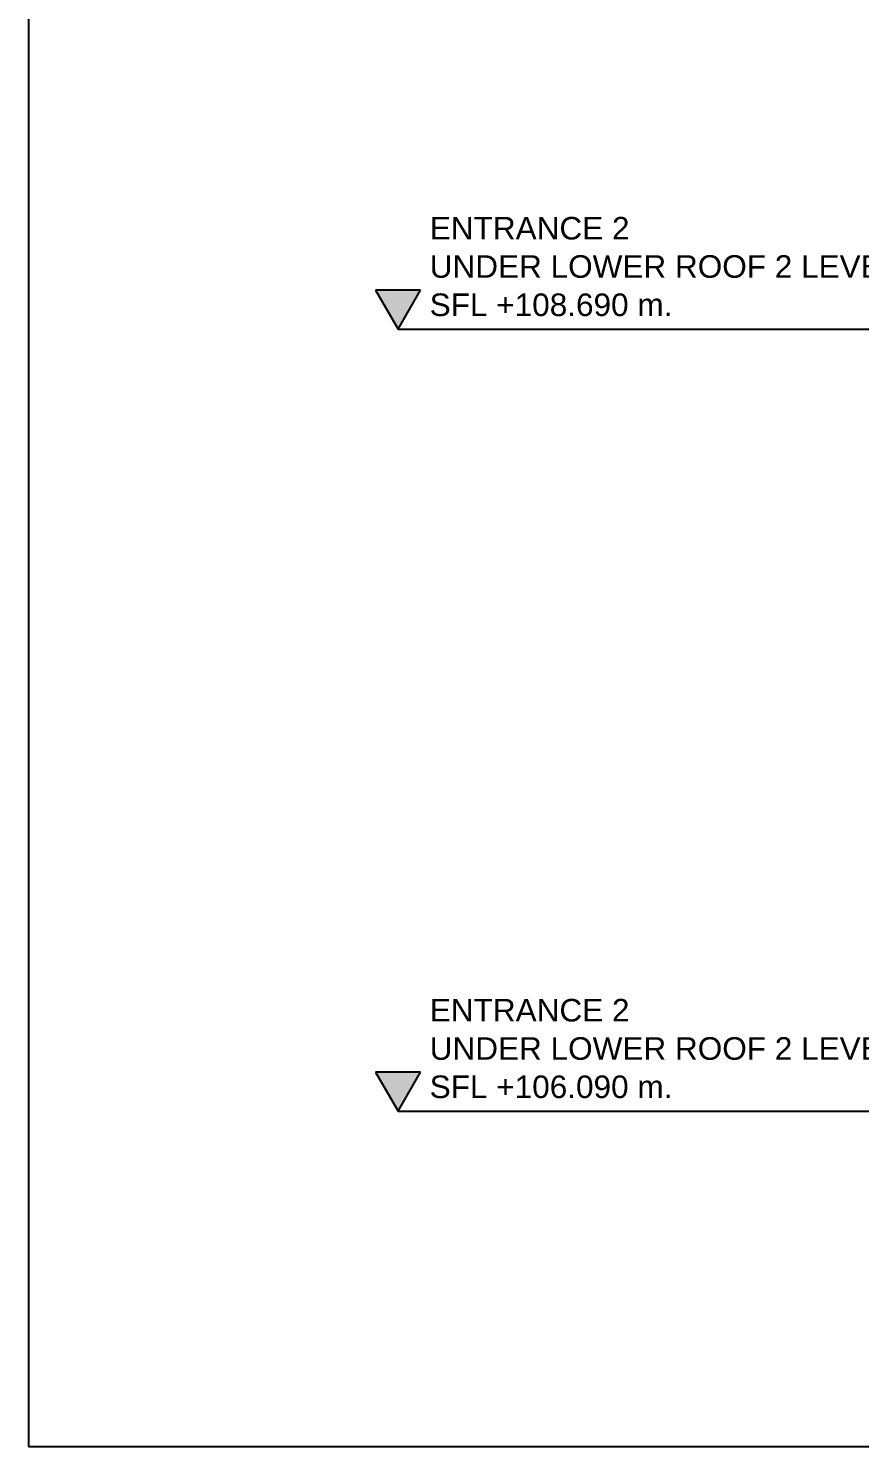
# Model space of a CAD drawing. Header units: millimetres. Extents: x -4391136 to -1798569, y -886572 to -291056.
# Drawn here: x -2181637 to -2178875, y -390856 to -386140 of the extents above; entities that cross this region are included whole.
import ezdxf

# ---------------------------------------------------------------- set-up
doc = ezdxf.new("R2010")
doc.units = ezdxf.units.MM
for name, color, linetype in [('000 - 0_SYM_DWG_GRIDLINE_MAIN_COLOR_251', 7, 'Continuous'), ('000 - 0_SYM_DWG_LEVEL_MAIN_COLOR_2', 7, 'Continuous'), ('000 - 0_SYM_DWG_LEVEL_TEXT', 7, 'Continuous'), ('_PP-Dim', 7, 'Continuous')]:
    doc.layers.add(name, color=color, linetype=linetype)
doc.styles.add('Arial_1', font='arial.ttf', dxfattribs={"height": 2000})

# ---------------------------------------------------------------- blocks, each defined once
blk = doc.blocks.new('*U2930')
at = {"layer": '000 - 0_SYM_DWG_LEVEL_MAIN_COLOR_2'}
blk.add_hatch(color=7, dxfattribs=at).paths.add_polyline_path([(-96.01, 5.18), (-99, 0), (-101.99, 5.18)])
at = {"color": 7}
blk.add_point((0, 0), dxfattribs=at)
at = {"layer": '000 - 0_SYM_DWG_GRIDLINE_MAIN_COLOR_251', "color": 7}
blk.add_lwpolyline([(-99, 0), (-39, 0), (-34.5, 0), (-30, 0)], dxfattribs=at)
at = {"layer": '000 - 0_SYM_DWG_LEVEL_MAIN_COLOR_2', "color": 7, "lineweight": 25}
for p, q in [((-96.01, 5.18), (-101.99, 5.18)), ((-101.99, 5.18), (-99, 0)), ((-99, 0), (-96.01, 5.18))]:
    blk.add_line(p, q, dxfattribs=at)
at = {"layer": '000 - 0_SYM_DWG_LEVEL_TEXT', "color": 7, "style": 'Arial_1'}
for tag, p in [('LV_NAME_1', (-94.78, 11.92)), ('LV_NAME_2', (-94.79, 6.83)), ('LV_NAME_3', (-94.8, 1.74))]:
    blk.add_attdef(tag, p, '', height=3, dxfattribs=at)
blk = doc.blocks.new('*U2486')
at = {"layer": '000 - 0_SYM_DWG_LEVEL_MAIN_COLOR_2'}
blk.add_hatch(color=7, dxfattribs=at).paths.add_polyline_path([(-96.01, 5.18), (-99, 0), (-101.99, 5.18)])
at = {"color": 7}
blk.add_point((0, 0), dxfattribs=at)
at = {"layer": '000 - 0_SYM_DWG_GRIDLINE_MAIN_COLOR_251', "color": 7}
blk.add_lwpolyline([(-99, 0), (-39, 0), (-34.5, 0), (-30, 0)], dxfattribs=at)
at = {"layer": '000 - 0_SYM_DWG_LEVEL_MAIN_COLOR_2', "color": 7, "lineweight": 25}
for p, q in [((-96.01, 5.18), (-101.99, 5.18)), ((-101.99, 5.18), (-99, 0)), ((-99, 0), (-96.01, 5.18))]:
    blk.add_line(p, q, dxfattribs=at)
at = {"layer": '000 - 0_SYM_DWG_LEVEL_TEXT', "color": 7, "style": 'Arial_1'}
for tag, p in [('LV_NAME_1', (-94.78, 11.92)), ('LV_NAME_2', (-94.79, 6.83)), ('LV_NAME_3', (-94.8, 1.74))]:
    blk.add_attdef(tag, p, '', height=3, dxfattribs=at)
blk = doc.blocks.new('W-1-PP17-ENT2_REV00_20260609-101754_SEC_C1_DIMS')
at = {"color": 7, "xscale": 25, "yscale": 25, "zscale": 25}
for name, p, values in [('*U2930', (0, 108690), {'LV_NAME_1': 'ENTRANCE 2', 'LV_NAME_2': 'UNDER LOWER ROOF 2 LEVEL', 'LV_NAME_3': 'SFL +108.690 m.'}), ('*U2486', (0, 106090), {'LV_NAME_1': 'ENTRANCE 2', 'LV_NAME_2': 'UNDER LOWER ROOF 2 LEVEL', 'LV_NAME_3': 'SFL +106.090 m.'})]:
    blk.add_blockref(name, p, dxfattribs=at).add_auto_attribs(values)
blk = doc.blocks.new('A$Cbc3bdfda')
at = {"layer": '_PP-Dim', "color": 7}
blk.add_lwpolyline([(0, -400), (775, -400), (775, 0), (0, 0)], close=True, dxfattribs=at)

msp = doc.modelspace()

# ---------------------------------------------------------------- block references
at = {"color": 7}
msp.add_blockref('W-1-PP17-ENT2_REV00_20260609-101754_SEC_C1_DIMS', (-2177933.3, -495830.4), dxfattribs=at)
at = {"layer": '_PP-Dim', "color": 7, "xscale": 25, "yscale": 25, "zscale": 25}
msp.add_blockref('A$Cbc3bdfda', (-2181636.8, -380855.9), dxfattribs=at)

doc.saveas('drawing.dxf')
